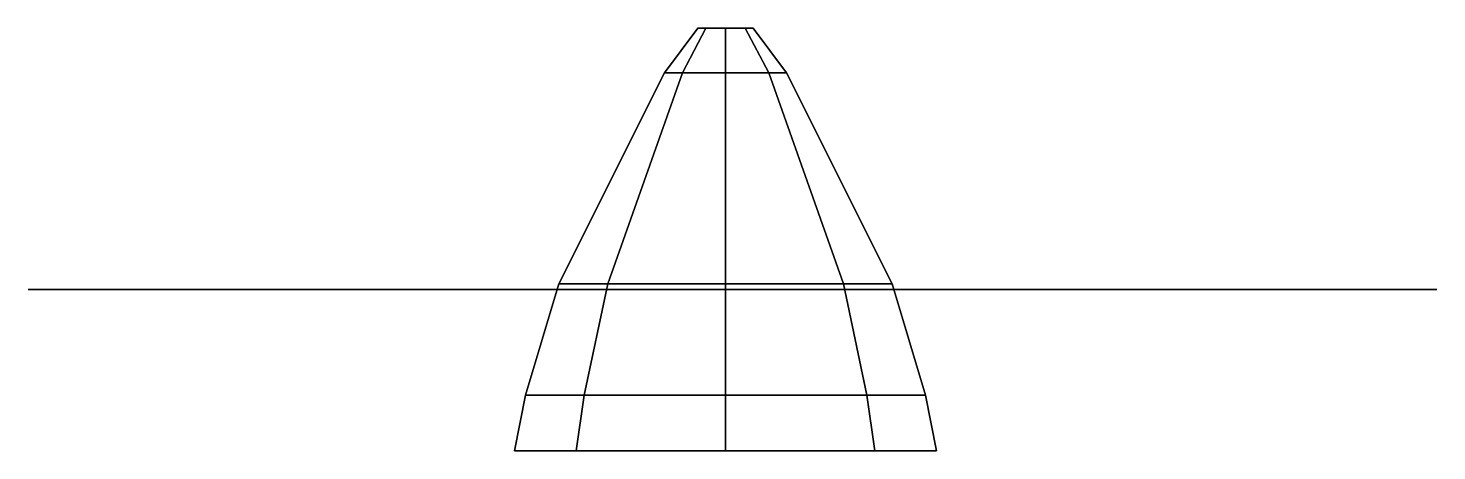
# Model space of a CAD drawing. Extents: x -1.26 to 1.28, y 5.91 to 6.67.
import ezdxf

# ---------------------------------------------------------------- set-up
doc = ezdxf.new("R2010")
doc.units = 0
doc.layers.add('PROP', color=1, linetype='CONTINUOUS')

msp = doc.modelspace()

# ---------------------------------------------------------------- linework, layer by layer
at = {"layer": 'PROP'}
for points in [[(-0.0778, 6.59, -0.0778), (-0.11, 6.59), (-0.05, 6.67), (-0.0354, 6.67, -0.0354)], [(-0.11, 6.59), (-0.0778, 6.59, 0.0778), (-0.0354, 6.67, 0.0354), (-0.05, 6.67)], [(0, 6.59, -0.11), (-0.0778, 6.59, -0.0778), (-0.0354, 6.67, -0.0354), (0, 6.67, -0.05)], [(-0.0778, 6.59, 0.0778), (0, 6.59, 0.11), (0, 6.67, 0.05), (-0.0354, 6.67, 0.0354)], [(-0.0354, 6.67, -0.0354), (-0.05, 6.67), (-0.0354, 6.67, 0.0354), (0, 6.67, -0.05)], [(0, 6.67, -0.05), (-0.0354, 6.67, 0.0354), (0, 6.67, 0.05), (0.0354, 6.67, -0.0354)], [(0, 6.59, 0.11), (0.0778, 6.59, 0.0778), (0.0354, 6.67, 0.0354), (0, 6.67, 0.05)], [(0.0778, 6.59, -0.0778), (0, 6.59, -0.11), (0, 6.67, -0.05), (0.0354, 6.67, -0.0354)], [(0.0354, 6.67, -0.0354), (0, 6.67, 0.05), (0.0354, 6.67, 0.0354), (0.05, 6.67)], [(0.0778, 6.59, 0.0778), (0.11, 6.59), (0.05, 6.67), (0.0354, 6.67, 0.0354)], [(0.11, 6.59), (0.0778, 6.59, -0.0778), (0.0354, 6.67, -0.0354), (0.05, 6.67)], [(-0.2121, 6.21, -0.2121), (-0.3, 6.21), (-0.11, 6.59), (-0.0778, 6.59, -0.0778)], [(-0.3, 6.21), (-0.2121, 6.21, 0.2121), (-0.0778, 6.59, 0.0778), (-0.11, 6.59)], [(0, 6.21, -0.3), (-0.2121, 6.21, -0.2121), (-0.0778, 6.59, -0.0778), (0, 6.59, -0.11)], [(-0.2121, 6.21, 0.2121), (0, 6.21, 0.3), (0, 6.59, 0.11), (-0.0778, 6.59, 0.0778)], [(0, 6.21, 0.3), (0.2121, 6.21, 0.2121), (0.0778, 6.59, 0.0778), (0, 6.59, 0.11)], [(0.2121, 6.21, -0.2121), (0, 6.21, -0.3), (0, 6.59, -0.11), (0.0778, 6.59, -0.0778)], [(0.2121, 6.21, 0.2121), (0.3, 6.21), (0.11, 6.59), (0.0778, 6.59, 0.0778)], [(0.3, 6.21), (0.2121, 6.21, -0.2121), (0.0778, 6.59, -0.0778), (0.11, 6.59)], [(-1.2307, 6.2, -0.7683), (-1.2557, 6.2, -0.725), (-1.1175, 6.2, -0.5644), (-1.0175, 6.2, -0.7376)], [(-1.0175, 6.2, -0.7376), (-1.1175, 6.2, -0.5644), (-1.2557, 6.2, -0.725), (-1.2307, 6.2, -0.7683)], [(-1.0175, 6.2, -0.7376), (-1.1175, 6.2, -0.5644), (-0.6662, 6.2, -0.2461), (-0.5212, 6.2, -0.4972)], [(-0.5212, 6.2, -0.4972), (-0.6662, 6.2, -0.2461), (-1.1175, 6.2, -0.5644), (-1.0175, 6.2, -0.7376)], [(-0.0599, 6.2, -0.1962), (-0.1749, 6.2, 0.0029), (-0.6662, 6.2, -0.2461), (-0.5212, 6.2, -0.4972)], [(-0.5212, 6.2, -0.4972), (-0.6662, 6.2, -0.2461), (-0.1749, 6.2, 0.0029), (-0.0599, 6.2, -0.1962)], [(-0.2546, 6.01, -0.2546), (-0.36, 6.01), (-0.3, 6.21), (-0.2121, 6.21, -0.2121)], [(-0.36, 6.01), (-0.2546, 6.01, 0.2546), (-0.2121, 6.21, 0.2121), (-0.3, 6.21)], [(0, 6.01, -0.36), (-0.2546, 6.01, -0.2546), (-0.2121, 6.21, -0.2121), (0, 6.21, -0.3)], [(-0.2546, 6.01, 0.2546), (0, 6.01, 0.36), (0, 6.21, 0.3), (-0.2121, 6.21, 0.2121)], [(0.02, 6.2, -0.0346), (-0.015, 6.2, 0.026), (-0.1749, 6.2, 0.0029), (-0.0599, 6.2, -0.1962)], [(-0.0599, 6.2, -0.1962), (-0.1749, 6.2, 0.0029), (-0.015, 6.2, 0.026), (0.02, 6.2, -0.0346)], [(-0.14, 6.2, 0.15), (0.09, 6.2, 0.15), (0.12, 6.2, 0.7), (-0.17, 6.2, 0.7)], [(-0.17, 6.2, 0.7), (0.12, 6.2, 0.7), (0.09, 6.2, 0.15), (-0.14, 6.2, 0.15)], [(-0.13, 6.2, 1.25), (0.07, 6.2, 1.25), (0.12, 6.2, 0.7), (-0.17, 6.2, 0.7)], [(-0.17, 6.2, 0.7), (0.12, 6.2, 0.7), (0.07, 6.2, 1.25), (-0.13, 6.2, 1.25)], [(-0.04, 6.2), (0.03, 6.2), (0.09, 6.2, 0.15), (-0.14, 6.2, 0.15)], [(-0.14, 6.2, 0.15), (0.09, 6.2, 0.15), (0.03, 6.2), (-0.04, 6.2)], [(-0.13, 6.2, 1.25), (0.07, 6.2, 1.25), (0, 6.2, 1.45), (-0.05, 6.2, 1.45)], [(-0.05, 6.2, 1.45), (0, 6.2, 1.45), (0.07, 6.2, 1.25), (-0.13, 6.2, 1.25)], [(0.02, 6.2, 0.0346), (-0.015, 6.2, -0.026), (0.0849, 6.2, -0.1529), (0.1999, 6.2, 0.0462)], [(0.1999, 6.2, 0.0462), (0.0849, 6.2, -0.1529), (-0.015, 6.2, -0.026), (0.02, 6.2, 0.0346)], [(0, 6.01, 0.36), (0.2546, 6.01, 0.2546), (0.2121, 6.21, 0.2121), (0, 6.21, 0.3)], [(0.2546, 6.01, -0.2546), (0, 6.01, -0.36), (0, 6.21, -0.3), (0.2121, 6.21, -0.2121)], [(0.1999, 6.2, 0.0462), (0.0849, 6.2, -0.1529), (0.5462, 6.2, -0.4539), (0.6912, 6.2, -0.2028)], [(0.6912, 6.2, -0.2028), (0.5462, 6.2, -0.4539), (0.0849, 6.2, -0.1529), (0.1999, 6.2, 0.0462)], [(0.2546, 6.01, 0.2546), (0.36, 6.01), (0.3, 6.21), (0.2121, 6.21, 0.2121)], [(0.36, 6.01), (0.2546, 6.01, -0.2546), (0.2121, 6.21, -0.2121), (0.3, 6.21)], [(1.1475, 6.2, -0.5124), (1.0475, 6.2, -0.6856), (0.5462, 6.2, -0.4539), (0.6912, 6.2, -0.2028)], [(0.6912, 6.2, -0.2028), (0.5462, 6.2, -0.4539), (1.0475, 6.2, -0.6856), (1.1475, 6.2, -0.5124)], [(1.2807, 6.2, -0.6817), (1.2557, 6.2, -0.725), (1.0475, 6.2, -0.6856), (1.1475, 6.2, -0.5124)], [(1.1475, 6.2, -0.5124), (1.0475, 6.2, -0.6856), (1.2557, 6.2, -0.725), (1.2807, 6.2, -0.6817)], [(-0.2687, 5.91, -0.2687), (-0.38, 5.91), (-0.36, 6.01), (-0.2546, 6.01, -0.2546)], [(-0.38, 5.91), (-0.2687, 5.91, 0.2687), (-0.2546, 6.01, 0.2546), (-0.36, 6.01)], [(0, 5.91, -0.38), (-0.2687, 5.91, -0.2687), (-0.2546, 6.01, -0.2546), (0, 6.01, -0.36)], [(-0.2687, 5.91, 0.2687), (0, 5.91, 0.38), (0, 6.01, 0.36), (-0.2546, 6.01, 0.2546)], [(0, 5.91, 0.38), (0.2687, 5.91, 0.2687), (0.2546, 6.01, 0.2546), (0, 6.01, 0.36)], [(0.2687, 5.91, -0.2687), (0, 5.91, -0.38), (0, 6.01, -0.36), (0.2546, 6.01, -0.2546)], [(0.2687, 5.91, 0.2687), (0.38, 5.91), (0.36, 6.01), (0.2546, 6.01, 0.2546)], [(0.38, 5.91), (0.2687, 5.91, -0.2687), (0.2546, 6.01, -0.2546), (0.36, 6.01)]]:
    msp.add_3dface(points, dxfattribs=at)

doc.saveas('drawing.dxf')
